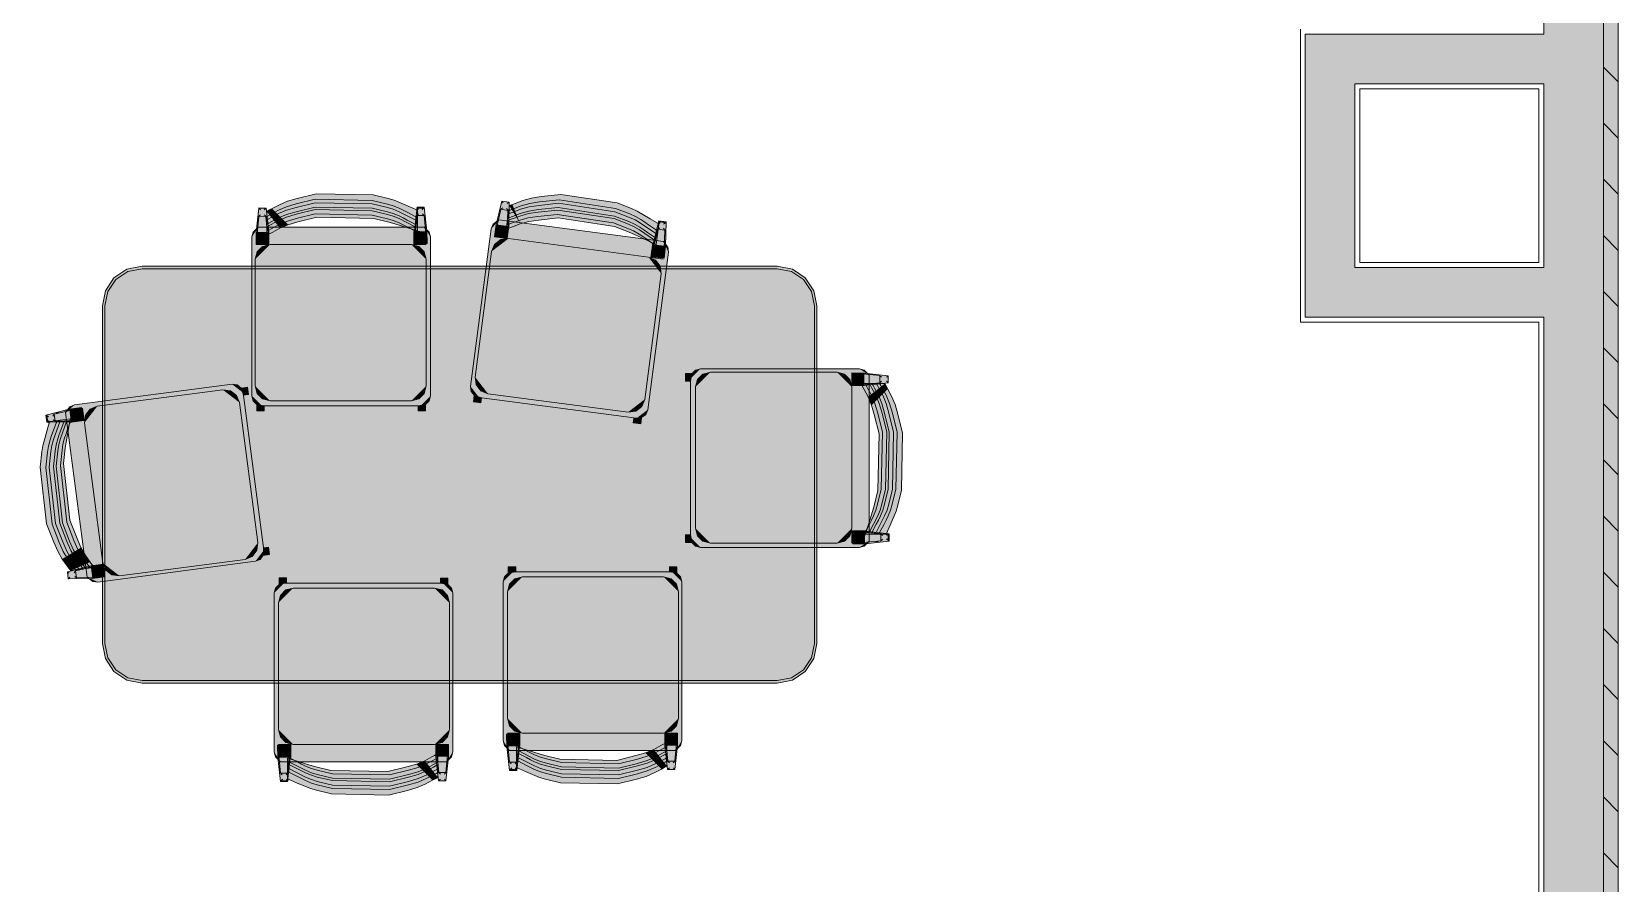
# Model space of a CAD drawing. Header units: inches. Extents: x 99 to 12024, y -5408 to 2559.
# Drawn here: x 9195.2 to 9355.1, y -4651.5 to -4565.7 of the extents above; entities that cross this region are included whole.
import ezdxf

# ---------------------------------------------------------------- set-up
doc = ezdxf.new("R2010")
doc.units = ezdxf.units.IN
doc.header["$LTSCALE"] = 96
doc.header["$MEASUREMENT"] = 0
doc.layers.add('Furniture_ Interior', color=7, linetype='Continuous', lineweight=25, true_color=0x8080c0)
doc.layers.add('Hatch', color=7, linetype='Continuous', lineweight=0, true_color=0x919191)
doc.layers.add('Walls_  Normal', color=6, linetype='Continuous', lineweight=13)

# ---------------------------------------------------------------- blocks, each defined once
blk = doc.blocks.new('Seating_Chairs_Side Chairs_Ladder-back Chair')
at = {"layer": 'Furniture_ Interior', "color": 163, "lineweight": 0, "true_color": 0x8080c0, "transparency": 33554687}
for p, q in [((-8.3, 19.6), (-7.59, 19.59)), ((-7.6, 20.43), (-7.6, 20.43)), ((7.49, 19.51), (7.49, 19.57)), ((7.52, 19.21), (7.55, 19.19)), ((7.59, 20.43), (7.59, 20.43)), ((7.64, 19.68), (8.35, 19.68)), ((7.32, 18.02), (7.34, 18.18))]:
    blk.add_line(p, q, dxfattribs=at)
for points in [[(5.83, 20.42), (5.24, 20.67), (4.65, 20.84), (3.13, 21.2), (-2.61, 21.32), (-4.53, 20.85), (-5.5, 20.57), (-6.33, 20.22), (-7.05, 19.83), (-7.31, 19.69), (-7.59, 19.53)], [(7.51, 19.21), (5.83, 20.07), (5.24, 20.32), (4.65, 20.49), (3.13, 20.86), (-2.61, 20.97), (-4.53, 20.5), (-5.5, 20.22), (-6.33, 19.87), (-7.05, 19.48), (-7.31, 19.34), (-7.56, 19.2)], [(-8.3, 20.43), (-8.3, 20.43), (-8.57, 18.02), (-8.58, 16.77), (-7.32, 16.77), (-7.59, 19.59), (-7.59, 19.6), (-7.6, 19.6), (-7.6, 19.6), (-7.63, 19.63), (-7.63, 19.63), (-7.68, 19.69), (-7.68, 19.69), (-7.76, 19.76)], [(-8.14, 19.76), (-8.22, 19.69), (-8.22, 19.69), (-8.27, 19.63), (-8.27, 19.63), (-8.3, 19.6), (-8.3, 19.6), (-8.31, 19.6), (-8.31, 19.59), (-8.58, 16.77)], [(-8.15, 20.27), (-8.23, 20.35), (-8.28, 20.41), (-8.3, 20.43), (-7.6, 20.43), (-7.62, 20.41), (-7.67, 20.35), (-7.75, 20.27)], [(5.83, 19.64), (5.24, 19.88), (4.65, 20.06), (3.13, 20.42), (-2.61, 20.54), (-4.53, 20.07), (-5.5, 19.79), (-6.33, 19.44), (-7.05, 19.05), (-7.31, 18.91), (-7.48, 18.81)], [(5.83, 18.95), (5.24, 19.19), (4.65, 19.36), (3.13, 19.73), (-2.61, 19.84), (-4.53, 19.37), (-5.5, 19.09), (-6.33, 18.74), (-7.05, 18.35), (-7.31, 18.21), (-7.41, 18.16), (-7.45, 18.57), (-7.31, 18.65), (-7.05, 18.79), (-6.33, 19.18), (-5.5, 19.53), (-4.53, 19.81), (-2.61, 20.28), (3.13, 20.16), (4.65, 19.8), (5.24, 19.62), (5.83, 19.38), (7.44, 18.55)], [(7.51, 19.56), (6.66, 20.01), (6.24, 20.22), (5.83, 20.42)], [(7.51, 18.78), (6.66, 19.23), (6.24, 19.44), (5.83, 19.64)], [(7.64, 20.51), (7.64, 20.51), (7.37, 18.1), (7.37, 16.85), (8.62, 16.85), (8.35, 19.68), (8.35, 19.68), (8.35, 19.68), (8.34, 19.68), (8.31, 19.71), (8.31, 19.71), (8.26, 19.77), (8.26, 19.77), (8.18, 19.85)], [(7.8, 19.85), (7.73, 19.77), (7.73, 19.77), (7.67, 19.71), (7.67, 19.71), (7.64, 19.68), (7.64, 19.68), (7.64, 19.68), (7.64, 19.68), (7.37, 16.85)], [(7.75, 20.27), (7.67, 20.35), (7.61, 20.41), (7.59, 20.43), (8.3, 20.43), (8.28, 20.41), (8.22, 20.35), (8.14, 20.27)], [(7.79, 20.36), (7.71, 20.44), (7.66, 20.49), (7.64, 20.51), (8.35, 20.51), (8.33, 20.49), (8.27, 20.44), (8.19, 20.36)], [(8.41, 19.46), (8.44, 19.2), (8.4, 19.18)], [(-7.51, 19.08), (-7.48, 18.81), (-7.52, 18.79)], [(-7.35, 18.19), (-7.33, 18.02), (-7.32, 16.77)], [(7.44, 18.52), (7.4, 18.14), (6.66, 18.53), (6.24, 18.75), (5.83, 18.95)], [(8.57, 16.77), (7.32, 16.77), (7.32, 18.02)], [(8.57, 18.58), (8.59, 18.4), (8.59, 17.15)]]:
    blk.add_lwpolyline(points, dxfattribs=at)
for points in [[(5.39, 18.85), (4.8, 19.02), (3.28, 19.39), (-2.46, 19.51), (-4.38, 19.03), (-5.34, 18.76), (-6.18, 18.41), (-6.9, 18.02), (-7.16, 17.88), (-7.5, 17.7), (-7.5, 20.08), (-7.22, 20.24), (-6.96, 20.38), (-6.23, 20.77), (-5.4, 21.12), (-4.44, 21.4), (-2.52, 21.87), (3.22, 21.76), (4.74, 21.39), (5.34, 21.22), (6.75, 20.63), (7.67, 20.23), (7.67, 20.16), (7.67, 18.14)], [(-8.57, 16.77), (-8.57, 18.02), (-8.3, 20.43), (-8.3, 20.44), (-7.57, 20.43), (-7.3, 18.02), (-7.29, 16.77)], [(7.37, 16.86), (7.37, 18.11), (7.64, 20.52), (7.64, 20.52), (8.37, 20.52), (8.64, 18.1), (8.65, 16.86)], [(8.87, 18.02), (9, 17.52), (9, 1.51), (8.87, 1.01), (8.5, 0.65), (8, 0.51), (-8, 0.51), (-8.5, 0.65), (-8.87, 1.01), (-9, 1.51), (-9, 17.52), (-8.87, 18.02), (-8.37, 18.52), (8.37, 18.52)], [(-8.47, 1.76), (-8.67, 2.51), (-8.67, 15.27), (-8.47, 16.02), (-7.92, 16.57), (-7.17, 16.77), (7.07, 16.77), (7.82, 16.57), (8.37, 16.02), (8.57, 15.27), (8.57, 2.51), (8.37, 1.76), (7.82, 1.21), (7.07, 1.01), (-7.17, 1.01), (-7.92, 1.21)], [(-7.76, 0.51), (-7.76, 0.01), (-8.51, 0.01), (-8.51, 0.65)], [(8.49, 0), (7.74, 0), (7.74, 0.5), (8.49, 0.63)]]:
    blk.add_lwpolyline(points, close=True, dxfattribs=at)
at = {"layer": 'Furniture_ Interior', "lineweight": 0, "transparency": 33554687}
blk.add_lwpolyline([(7.75, 19.76), (7.68, 19.69), (7.68, 19.69), (7.62, 19.63), (7.62, 19.63), (7.59, 19.6), (7.59, 19.6), (7.59, 19.6), (7.59, 19.59), (7.32, 16.77)], dxfattribs=at)
at = {"layer": 'Furniture_ Interior', "color": 7, "lineweight": 0, "true_color": 0xffffff, "transparency": 33554687}
for points in [[(-6.23, 20.77), (-5.4, 21.12), (-6.23, 20.77), (-5.34, 18.76)], [(-5.4, 21.12), (-4.44, 21.4), (-5.4, 21.12), (-4.38, 19.03)], [(-5.34, 18.76), (-5.4, 21.12), (-5.34, 18.76), (-4.38, 19.03)], [(-4.44, 21.4), (-2.52, 21.87), (-4.44, 21.4), (-2.46, 19.51)], [(-4.38, 19.03), (-4.44, 21.4), (-4.38, 19.03), (-2.46, 19.51)], [(-2.46, 19.51), (-2.52, 21.87), (-2.46, 19.51), (3.22, 21.76)], [(3.28, 19.39), (-2.46, 19.51), (3.28, 19.39), (3.22, 21.76)], [(3.28, 19.39), (3.22, 21.76), (3.28, 19.39), (4.74, 21.39)], [(4.8, 19.02), (3.28, 19.39), (4.8, 19.02), (4.74, 21.39)], [(4.8, 19.02), (4.74, 21.39), (4.8, 19.02), (5.34, 21.22)], [(5.39, 18.85), (4.8, 19.02), (5.39, 18.85), (5.34, 21.22)], [(5.34, 21.22), (6.75, 20.63), (5.34, 21.22), (5.39, 18.85)], [(-8.57, 18.02), (-8.3, 20.43), (-8.57, 18.02), (-7.57, 20.43)], [(-7.57, 20.43), (-7.3, 18.02), (-7.57, 20.43), (-8.57, 18.02)], [(-8.3, 20.44), (-7.57, 20.43), (-8.3, 20.44), (-8.3, 20.43)], [(-7.5, 20.08), (-7.22, 20.24), (-7.5, 20.08), (-6.18, 18.41)], [(-6.9, 18.02), (-7.5, 20.08), (-6.9, 18.02), (-6.18, 18.41)], [(-7.5, 17.7), (-7.5, 20.08), (-7.5, 17.7), (-7.16, 17.88)], [(-7.16, 17.88), (-7.5, 20.08), (-7.16, 17.88), (-6.9, 18.02)], [(-6.18, 18.41), (-7.22, 20.24), (-6.18, 18.41), (-6.96, 20.38)], [(-5.34, 18.76), (-6.96, 20.38), (-5.34, 18.76), (-6.23, 20.77)], [(-5.34, 18.76), (-6.18, 18.41), (-5.34, 18.76), (-6.96, 20.38)], [(6.75, 20.63), (7.67, 20.16), (6.75, 20.63), (5.39, 18.85)], [(5.39, 18.85), (7.67, 20.16), (5.39, 18.85), (7.67, 18.14)], [(7.67, 20.23), (7.67, 20.16), (7.67, 20.23), (6.75, 20.63)], [(7.37, 18.11), (7.64, 20.52), (7.37, 18.11), (8.37, 20.52)], [(8.37, 20.52), (8.64, 18.1), (8.37, 20.52), (7.37, 18.11)], [(9, 17.52), (-9, 17.52), (9, 17.52), (-8.37, 18.52)], [(-8.87, 18.02), (-8.37, 18.52), (-8.87, 18.02), (-9, 17.52)], [(-8.57, 18.02), (-7.3, 18.02), (-8.57, 18.02), (-8.57, 16.77)], [(-8.57, 16.77), (-7.3, 18.02), (-8.57, 16.77), (-7.29, 16.77)], [(8.37, 18.52), (9, 17.52), (8.37, 18.52), (-8.37, 18.52)], [(7.37, 18.11), (8.64, 18.1), (7.37, 18.11), (7.37, 16.86)], [(7.37, 16.86), (8.64, 18.1), (7.37, 16.86), (8.65, 16.86)], [(8.37, 18.52), (8.87, 18.02), (8.37, 18.52), (9, 17.52)], [(-9, 1.51), (-9, 17.52), (-9, 1.51), (9, 1.51)], [(9, 1.51), (-9, 17.52), (9, 1.51), (9, 17.52)], [(-8.67, 15.27), (-8.47, 16.02), (-8.67, 15.27), (-7.17, 16.77)], [(-8.67, 15.27), (-7.17, 16.77), (-8.67, 15.27), (-7.17, 1.01)], [(-8.47, 16.02), (-7.92, 16.57), (-8.47, 16.02), (-7.17, 16.77)], [(-7.17, 16.77), (7.07, 16.77), (-7.17, 16.77), (7.07, 1.01)], [(7.07, 1.01), (-7.17, 1.01), (7.07, 1.01), (-7.17, 16.77)], [(7.82, 16.57), (8.37, 16.02), (7.82, 16.57), (7.07, 16.77)], [(7.07, 16.77), (8.37, 16.02), (7.07, 16.77), (8.57, 15.27)], [(7.07, 16.77), (8.57, 15.27), (7.07, 16.77), (8.57, 2.51)], [(7.07, 16.77), (8.57, 2.51), (7.07, 16.77), (7.07, 1.01)], [(-8.67, 2.51), (-8.67, 15.27), (-8.67, 2.51), (-7.17, 1.01)], [(-8.67, 2.51), (-7.17, 1.01), (-8.67, 2.51), (-8.47, 1.76)], [(-8.47, 1.76), (-7.17, 1.01), (-8.47, 1.76), (-7.92, 1.21)], [(8.57, 2.51), (8.37, 1.76), (8.57, 2.51), (7.07, 1.01)], [(8.37, 1.76), (7.82, 1.21), (8.37, 1.76), (7.07, 1.01)], [(8, 0.51), (-8, 0.51), (8, 0.51), (-9, 1.51)], [(9, 1.51), (8, 0.51), (9, 1.51), (-9, 1.51)], [(-8, 0.51), (-8.87, 1.01), (-8, 0.51), (-9, 1.51)], [(-8.5, 0.65), (-8.87, 1.01), (-8.5, 0.65), (-8, 0.51)], [(-7.76, 0.51), (-8.51, 0.01), (-7.76, 0.51), (-8.51, 0.65)], [(-7.76, 0.01), (-8.51, 0.01), (-7.76, 0.01), (-7.76, 0.51)], [(8.49, 0), (7.74, 0.5), (8.49, 0), (8.49, 0.63)], [(7.74, 0), (7.74, 0.5), (7.74, 0), (8.49, 0)], [(9, 1.51), (8.87, 1.01), (9, 1.51), (8, 0.51)], [(8.87, 1.01), (8.5, 0.65), (8.87, 1.01), (8, 0.51)]]:
    blk.add_solid(points, dxfattribs=at)
blk = doc.blocks.new('Tables_Dining Tables_Rectangular_Rect Pedestal')
at = {"layer": 'Furniture_ Interior', "color": 163, "lineweight": 0, "true_color": 0x8080c0, "transparency": 33554687}
for points in [[(-36, 4), (-36, 38), (-35.7, 39.53), (-34.83, 40.83), (-33.53, 41.7), (-32, 42), (32, 42), (33.53, 41.7), (34.83, 40.83), (35.7, 39.53), (36, 38), (36, 4), (35.7, 2.47), (34.83, 1.17), (33.53, 0.3), (32, 0), (-32, 0), (-33.53, 0.3), (-34.83, 1.17), (-35.7, 2.47)], [(-35.75, 4), (-35.75, 38), (-35.46, 39.44), (-34.65, 40.65), (-33.44, 41.46), (-32, 41.75), (32, 41.75), (33.44, 41.46), (34.65, 40.65), (35.46, 39.44), (35.75, 38), (35.75, 4), (35.46, 2.56), (34.65, 1.35), (33.44, 0.54), (32, 0.25), (-32, 0.25), (-33.44, 0.54), (-34.65, 1.35), (-35.46, 2.56)]]:
    blk.add_lwpolyline(points, close=True, dxfattribs=at)
at = {"layer": 'Furniture_ Interior', "color": 7, "lineweight": 0, "true_color": 0xffffff, "transparency": 33554687}
for points in [[(-36, 38), (-34.83, 40.83), (-36, 38), (-32, 42)], [(-36, 4), (-36, 38), (-36, 4), (-32, 42)], [(-36, 4), (-32, 42), (-36, 4), (-32, 0)], [(-35.75, 38), (-33.44, 41.46), (-35.75, 38), (-32, 41.75)], [(-32, 41.75), (-32, 0.25), (-32, 41.75), (-35.75, 38)], [(-34.83, 40.83), (-33.53, 41.7), (-34.83, 40.83), (-32, 42)], [(32, 42), (32, 0), (32, 42), (-32, 42)], [(-32, 42), (32, 0), (-32, 42), (-32, 0)], [(32, 41.75), (32, 0.25), (32, 41.75), (-32, 41.75)], [(-32, 41.75), (32, 0.25), (-32, 41.75), (-32, 0.25)], [(33.53, 41.7), (34.83, 40.83), (33.53, 41.7), (32, 42)], [(34.83, 40.83), (36, 38), (34.83, 40.83), (32, 42)], [(36, 38), (32, 0), (36, 38), (32, 42)], [(33.44, 41.46), (35.75, 38), (33.44, 41.46), (32, 41.75)], [(35.75, 38), (32, 0.25), (35.75, 38), (32, 41.75)], [(-36, 38), (-35.7, 39.53), (-36, 38), (-34.83, 40.83)], [(-34.65, 40.65), (-33.44, 41.46), (-34.65, 40.65), (-35.75, 38)], [(-35.75, 38), (-35.46, 39.44), (-35.75, 38), (-34.65, 40.65)], [(33.44, 41.46), (34.65, 40.65), (33.44, 41.46), (35.46, 39.44)], [(35.46, 39.44), (35.75, 38), (35.46, 39.44), (33.44, 41.46)], [(35.7, 39.53), (36, 38), (35.7, 39.53), (34.83, 40.83)], [(-35.75, 38), (-32, 0.25), (-35.75, 38), (-35.75, 4)], [(35.75, 4), (32, 0.25), (35.75, 4), (35.75, 38)], [(36, 4), (32, 0), (36, 4), (36, 38)], [(-32, 0), (-34.83, 1.17), (-32, 0), (-36, 4)], [(-36, 4), (-34.83, 1.17), (-36, 4), (-35.7, 2.47)], [(-35.75, 4), (-32, 0.25), (-35.75, 4), (-34.65, 1.35)], [(-35.46, 2.56), (-35.75, 4), (-35.46, 2.56), (-34.65, 1.35)], [(35.75, 4), (34.65, 1.35), (35.75, 4), (32, 0.25)], [(36, 4), (34.83, 1.17), (36, 4), (32, 0)], [(35.75, 4), (35.46, 2.56), (35.75, 4), (34.65, 1.35)], [(36, 4), (35.7, 2.47), (36, 4), (34.83, 1.17)], [(-33.53, 0.3), (-34.83, 1.17), (-33.53, 0.3), (-32, 0)], [(-33.44, 0.54), (-34.65, 1.35), (-33.44, 0.54), (-32, 0.25)], [(34.65, 1.35), (33.44, 0.54), (34.65, 1.35), (32, 0.25)], [(34.83, 1.17), (33.53, 0.3), (34.83, 1.17), (32, 0)]]:
    blk.add_solid(points, dxfattribs=at)

msp = doc.modelspace()

# ---------------------------------------------------------------- linework, layer by layer
at = {"layer": 'Hatch', "color": 1, "transparency": 33554687}
for p, q in [((9353.62, -4569.31), (9355.12, -4570.81)), ((9353.62, -4574.96), (9355.12, -4576.46)), ((9353.62, -4580.62), (9355.12, -4582.12)), ((9355.12, -4587.78), (9353.62, -4586.28)), ((9355.12, -4593.43), (9353.62, -4591.93)), ((9353.62, -4597.59), (9355.12, -4599.09)), ((9355.12, -4604.75), (9353.62, -4603.25)), ((9353.62, -4608.9), (9355.12, -4610.4)), ((9353.62, -4614.56), (9355.12, -4616.06)), ((9353.62, -4620.22), (9355.12, -4621.72)), ((9353.62, -4625.88), (9355.12, -4627.38)), ((9353.62, -4631.53), (9355.12, -4633.03)), ((9353.62, -4637.19), (9355.12, -4638.69)), ((9355.12, -4644.35), (9353.62, -4642.85)), ((9353.62, -4648.5), (9355.12, -4650))]:
    msp.add_line(p, q, dxfattribs=at)
at = {"layer": 'Walls_  Normal', "transparency": 33554687}
for p, q in [((9355.12, -4399), (9355.12, -4699)), ((9353.62, -4400.5), (9353.62, -4699)), ((9347.62, -4406.5), (9347.62, -4566)), ((9323.08, -4595), (9323.08, -4565.5)), ((9323.58, -4594.5), (9323.58, -4566)), ((9328.58, -4566), (9323.58, -4566)), ((9328.58, -4566), (9347.62, -4566)), ((9328.58, -4571), (9347.62, -4571)), ((9328.58, -4589.5), (9328.58, -4571)), ((9329.08, -4571.5), (9347.12, -4571.5)), ((9329.08, -4589), (9329.08, -4571.5)), ((9347.12, -4571.5), (9347.12, -4589)), ((9347.62, -4571), (9347.62, -4589.5)), ((9347.62, -4589.5), (9328.58, -4589.5)), ((9347.12, -4589), (9329.08, -4589)), ((9323.58, -4594.5), (9328.58, -4594.5)), ((9347.62, -4594.5), (9328.58, -4594.5)), ((9347.62, -4594.5), (9347.62, -4699)), ((9347.12, -4595), (9323.08, -4595)), ((9347.12, -4595), (9347.12, -4699))]:
    msp.add_line(p, q, dxfattribs=at)
at = {"layer": 'Walls_  Normal', "color": 252, "true_color": 0x949494, "transparency": 33554687}
for points in [[(9355.12, -4399), (9355.12, -4699), (9353.62, -4400.5), (9353.62, -4699)], [(9353.62, -4400.5), (9353.62, -4699), (9347.62, -4400.5), (9347.62, -4699)], [(9323.58, -4594.5), (9323.58, -4566), (9328.58, -4594.5), (9328.58, -4566)], [(9328.58, -4566), (9347.62, -4566), (9328.58, -4571), (9347.62, -4571)], [(9347.62, -4594.5), (9328.58, -4594.5), (9347.62, -4589.5), (9328.58, -4589.5)]]:
    msp.add_solid(points, dxfattribs=at)

# ---------------------------------------------------------------- block references
at = {"layer": 'Furniture_ Interior', "transparency": 33554687}
for p, rotation in [((9248.19, -4604.16), 352.5000000000001), ((9218.1, -4609.99), 97.5), ((9261.12, -4608.71), 269.9999999999999), ((9251.75, -4619.66), 180), ((9228.67, -4620.79), 180)]:
    msp.add_blockref('Seating_Chairs_Side Chairs_Ladder-back Chair', p, dxfattribs=dict(at, rotation=rotation))
for name, p in [('Seating_Chairs_Side Chairs_Ladder-back Chair', (9226.43, -4603.95)), ('Tables_Dining Tables_Rectangular_Rect Pedestal', (9238.36, -4631.38))]:
    msp.add_blockref(name, p, dxfattribs=at)

doc.saveas('drawing.dxf')
